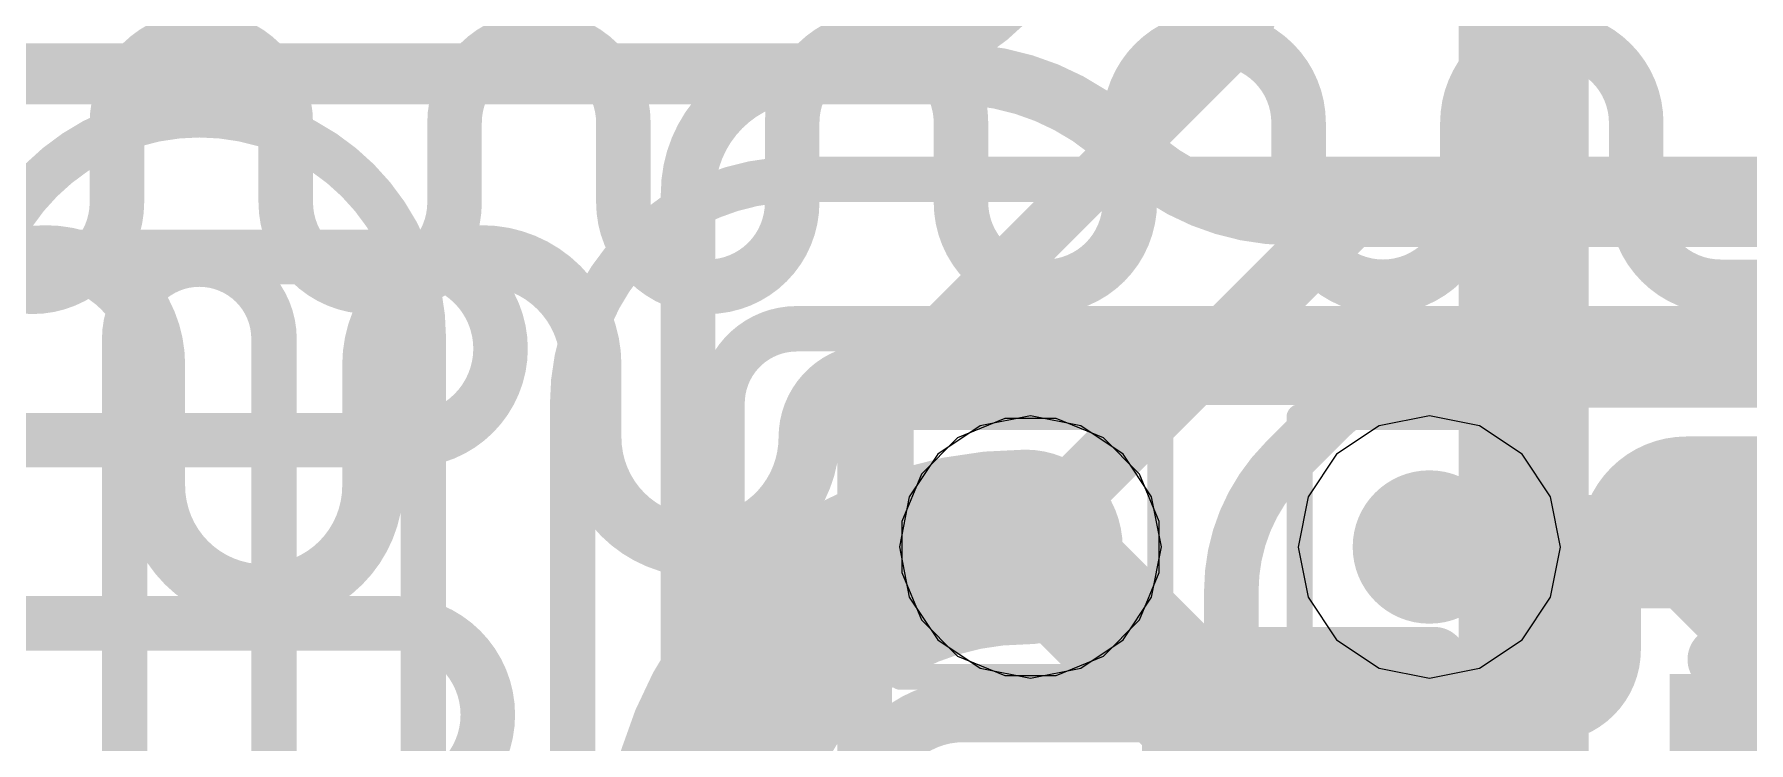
# Model space of a CAD drawing. Header units: inches. Extents: x -6 to 284, y -12 to 154.
# Drawn here: x 65.812 to 69.166, y 4.125 to 5.511 of the extents above; entities that cross this region are included whole.
import ezdxf

# ---------------------------------------------------------------- set-up
doc = ezdxf.new("R2010")
doc.units = ezdxf.units.IN
for name, color, linetype in [('Bottom Layer', 5, 'Continuous'), ('Bottom Overlay', 54, 'Continuous'), ('Bottom Paste', 16, 'Continuous'), ('Bottom Solder', 6, 'Continuous'), ('Drill Drawing', 1, 'Continuous'), ('GND-1', 16, 'Continuous'), ('GND-2', 90, 'Continuous'), ('GND-3', 216, 'Continuous'), ('GND-4', 54, 'Continuous'), ('PWR-1', 156, 'Continuous'), ('PWR-2', 130, 'Continuous'), ('Signal L1', 76, 'Continuous'), ('Signal L2', 6, 'Continuous'), ('Top Layer', 1, 'Continuous'), ('Top Overlay', 2, 'Continuous'), ('Via Holes', 16, 'Continuous')]:
    doc.layers.add(name, color=color, linetype=linetype)

# ---------------------------------------------------------------- blocks, each defined once
blk = doc.blocks.new('200_WFBGA__10_15__127')
at = {"layer": 'Top Overlay'}
blk.add_lwpolyline([(-5.07619, -7.576185, 0.254, 0.254, 0), (-5.07619, 7.576185, 0.254, 0.254, 0)], format="xyseb", dxfattribs=at)
blk = doc.blocks.new('C___0402_B_290')
at = {"layer": 'Bottom Layer'}
for points in [[(-0.2413, 0.3175), (-0.2412999999999999, -0.3175), (-0.6985, -0.3175), (-0.6985, 0.3175)], [(0.6985, 0.3175), (0.6985, -0.3175), (0.2413, -0.3175), (0.2412999999999999, 0.3175)]]:
    blk.add_hatch(color=5, dxfattribs=at).paths.add_polyline_path(points)
at = {"layer": 'Bottom Paste'}
for points in [[(-0.2413, 0.3175), (-0.2412999999999999, -0.3175), (-0.6985, -0.3175), (-0.6985, 0.3175)], [(0.6985, 0.3175), (0.6985, -0.3175), (0.2413, -0.3175), (0.2412999999999999, 0.3175)]]:
    blk.add_hatch(color=16, dxfattribs=at).paths.add_polyline_path(points)
at = {"layer": 'Bottom Solder'}
for points in [[(-0.18130012, 0.37749988), (-0.18130012, -0.37749988), (-0.7584998799999999, -0.37749988), (-0.7584998799999999, 0.37749988)], [(0.7584998799999999, 0.37749988), (0.7584998799999999, -0.37749988), (0.18130012, -0.37749988), (0.18130012, 0.37749988)]]:
    blk.add_hatch(color=6, dxfattribs=at).paths.add_polyline_path(points)
at = {"layer": 'Bottom Overlay'}
for points in [[(-0.7874, 0.4064, 0.127, 0.127, 0), (-0.7874, -0.4064, 0.127, 0.127, 0)], [(-0.2794, 0.4064, 0.127, 0.127, 0), (-0.7874, 0.4064, 0.127, 0.127, 0)], [(0.7874, 0.4064, 0.127, 0.127, 0), (0.2794, 0.4064, 0.127, 0.127, 0)], [(0.7874, 0.4064, 0.127, 0.127, 0), (0.7874, -0.4064, 0.127, 0.127, 0)], [(-0.2794, -0.4064, 0.127, 0.127, 0), (-0.7874, -0.4064, 0.127, 0.127, 0)], [(0.7874, -0.4064, 0.127, 0.127, 0), (0.2794, -0.4064, 0.127, 0.127, 0)]]:
    blk.add_lwpolyline(points, format="xyseb", dxfattribs=at)
for points in [[(-0.8191499999999999, 0.4064, 0.0635, 0.0635, 1), (-0.7556499999999999, 0.4064, 0.0635, 0.0635, 1)], [(-0.8191499999999999, 0.4064, 0.0635, 0.0635, 1), (-0.7556499999999999, 0.4064, 0.0635, 0.0635, 1)], [(-0.31115, 0.4064, 0.0635, 0.0635, 1), (-0.24765, 0.4064, 0.0635, 0.0635, 1)], [(0.24765, 0.4064, 0.0635, 0.0635, 1), (0.31115, 0.4064, 0.0635, 0.0635, 1)], [(0.7556499999999999, 0.4064, 0.0635, 0.0635, 1), (0.8191499999999999, 0.4064, 0.0635, 0.0635, 1)], [(0.7556499999999999, 0.4064, 0.0635, 0.0635, 1), (0.8191499999999999, 0.4064, 0.0635, 0.0635, 1)], [(-0.8191499999999999, -0.4064, 0.0635, 0.0635, 1), (-0.7556499999999999, -0.4064, 0.0635, 0.0635, 1)], [(-0.8191499999999999, -0.4064, 0.0635, 0.0635, 1), (-0.7556499999999999, -0.4064, 0.0635, 0.0635, 1)], [(-0.31115, -0.4064, 0.0635, 0.0635, 1), (-0.24765, -0.4064, 0.0635, 0.0635, 1)], [(0.24765, -0.4064, 0.0635, 0.0635, 1), (0.31115, -0.4064, 0.0635, 0.0635, 1)], [(0.7556499999999999, -0.4064, 0.0635, 0.0635, 1), (0.8191499999999999, -0.4064, 0.0635, 0.0635, 1)], [(0.7556499999999999, -0.4064, 0.0635, 0.0635, 1), (0.8191499999999999, -0.4064, 0.0635, 0.0635, 1)]]:
    blk.add_lwpolyline(points, format="xyseb", close=True, dxfattribs=at)

msp = doc.modelspace()

# ---------------------------------------------------------------- hatches: boundary and pattern name
at = {"layer": 'Bottom Layer'}
h = msp.add_hatch(color=5, dxfattribs=at)
edge = h.paths.add_edge_path()
edge.add_arc((67.7610659, 4.50821806), 0.1499997, 0, 360)
h = msp.add_hatch(color=5, dxfattribs=at)
edge = h.paths.add_edge_path()
edge.add_arc((68.54129548, 4.50819774), 0.1499997, 0, 360)
at = {"layer": 'GND-1'}
h = msp.add_hatch(color=16, dxfattribs=at)
edge = h.paths.add_edge_path()
edge.add_arc((67.7610659, 4.50821806), 0.1499997, 0, 360)
h = msp.add_hatch(color=16, dxfattribs=at)
edge = h.paths.add_edge_path()
edge.add_arc((68.54129548, 4.50819774), 0.1499997, 0, 360)
at = {"layer": 'GND-2'}
h = msp.add_hatch(color=90, dxfattribs=at)
edge = h.paths.add_edge_path()
edge.add_arc((67.7610659, 4.50821806), 0.1499997, 0, 360)
h = msp.add_hatch(color=90, dxfattribs=at)
edge = h.paths.add_edge_path()
edge.add_arc((68.54129548, 4.50819774), 0.1499997, 0, 360)
at = {"layer": 'GND-3'}
h = msp.add_hatch(color=216, dxfattribs=at)
edge = h.paths.add_edge_path()
edge.add_arc((67.7610659, 4.50821806), 0.1499997, 0, 360)
h = msp.add_hatch(color=216, dxfattribs=at)
edge = h.paths.add_edge_path()
edge.add_arc((68.54129548, 4.50819774), 0.1499997, 0, 360)
at = {"layer": 'GND-4'}
h = msp.add_hatch(color=54, dxfattribs=at)
edge = h.paths.add_edge_path()
edge.add_arc((67.7610659, 4.50821806), 0.1499997, 0, 360)
h = msp.add_hatch(color=54, dxfattribs=at)
edge = h.paths.add_edge_path()
edge.add_arc((68.54129548, 4.50819774), 0.1499997, 0, 360)
at = {"layer": 'PWR-1'}
h = msp.add_hatch(color=156, dxfattribs=at)
edge = h.paths.add_edge_path()
edge.add_arc((67.7610659, 4.50821806), 0.1499997, 0, 360)
h = msp.add_hatch(color=156, dxfattribs=at)
edge = h.paths.add_edge_path()
edge.add_arc((68.54129548, 4.50819774), 0.1499997, 0, 360)
at = {"layer": 'PWR-2'}
h = msp.add_hatch(color=130, dxfattribs=at)
edge = h.paths.add_edge_path()
edge.add_arc((67.7610659, 4.50821806), 0.1499997, 0, 360)
h = msp.add_hatch(color=130, dxfattribs=at)
edge = h.paths.add_edge_path()
edge.add_arc((68.54129548, 4.50819774), 0.1499997, 0, 360)
at = {"layer": 'Signal L1'}
h = msp.add_hatch(color=76, dxfattribs=at)
edge = h.paths.add_edge_path()
edge.add_arc((67.7610659, 4.50821806), 0.1499997, 0, 360)
h = msp.add_hatch(color=76, dxfattribs=at)
edge = h.paths.add_edge_path()
edge.add_arc((68.54129548, 4.50819774), 0.1499997, 0, 360)
at = {"layer": 'Signal L2'}
h = msp.add_hatch(color=6, dxfattribs=at)
edge = h.paths.add_edge_path()
edge.add_arc((67.7610659, 4.50821806), 0.1499997, 0, 360)
h = msp.add_hatch(color=6, dxfattribs=at)
edge = h.paths.add_edge_path()
edge.add_arc((68.54129548, 4.50819774), 0.1499997, 0, 360)
at = {"layer": 'Top Layer'}
h = msp.add_hatch(color=1, dxfattribs=at)
edge = h.paths.add_edge_path()
edge.add_arc((67.7610659, 4.50821806), 0.1499997, 0, 360)
h = msp.add_hatch(color=1, dxfattribs=at)
edge = h.paths.add_edge_path()
edge.add_arc((68.54129548, 4.50819774), 0.1499997, 0, 360)
at = {"layer": 'Via Holes'}
h = msp.add_hatch(color=7, dxfattribs=at)
edge = h.paths.add_edge_path()
edge.add_arc((67.7610659, 4.50821806), 0.07499858, 0, 360)
h = msp.add_hatch(color=7, dxfattribs=at)
edge = h.paths.add_edge_path()
edge.add_arc((68.54129548, 4.50819774), 0.07499858, 0, 360)

# ---------------------------------------------------------------- linework, layer by layer
at = {"layer": 'Bottom Layer'}
for points in [[(65.9740997, 5.33799034, 0.10668, 0.10668, -0.9999999999999999), (66.3042997, 5.33799034, 0.10668, 0.10668, 0)], [(66.63449969999999, 5.33799034, 0.10668, 0.10668, -0.9999999999999999), (66.9646997, 5.33799034, 0.10668, 0.10668, 0)], [(67.29489969999999, 5.33799034, 0.10668, 0.10668, -0.9999999999999999), (67.6250997, 5.33799034, 0.10668, 0.10668, 0)], [(67.9552997, 5.33799034, 0.10668, 0.10668, -0.9999999999999999), (68.2854997, 5.33799034, 0.10668, 0.10668, 0)], [(68.6156997, 5.33799034, 0.10668, 0.10668, -0.9999999999999999), (68.9458997, 5.33799034, 0.10668, 0.10668, 0)], [(65.9740997, 5.18229342, 0.10668, 0.10668, 0), (65.9740997, 5.33799034, 0.10668, 0.10668, 0)], [(66.3042997, 5.18229342, 0.10668, 0.10668, 0), (66.3042997, 5.33799034, 0.10668, 0.10668, 0)], [(66.63449969999999, 5.18229342, 0.10668, 0.10668, 0), (66.63449969999999, 5.33799034, 0.10668, 0.10668, 0)], [(66.9646997, 5.18229342, 0.10668, 0.10668, 0), (66.9646997, 5.33799034, 0.10668, 0.10668, 0)], [(67.29489969999999, 5.18229342, 0.10668, 0.10668, 0), (67.29489969999999, 5.33799034, 0.10668, 0.10668, 0)], [(67.6250997, 5.18229342, 0.10668, 0.10668, 0), (67.6250997, 5.33799034, 0.10668, 0.10668, 0)], [(67.9552997, 5.18229342, 0.10668, 0.10668, 0), (67.9552997, 5.33799034, 0.10668, 0.10668, 0)], [(68.2854997, 5.18229342, 0.10668, 0.10668, 0), (68.2854997, 5.33799034, 0.10668, 0.10668, 0)], [(68.6156997, 5.18229342, 0.10668, 0.10668, 0), (68.6156997, 5.33799034, 0.10668, 0.10668, 0)], [(68.9458997, 5.18229342, 0.10668, 0.10668, 0), (68.9458997, 5.33799034, 0.10668, 0.10668, 0)], [(65.9740997, 5.18229342, 0.10668, 0.10668, -0.9999999999999999), (65.64389969999999, 5.18229342, 0.10668, 0.10668, 0)], [(66.63449969999999, 5.18229342, 0.10668, 0.10668, -0.9999999999999999), (66.3042997, 5.18229342, 0.10668, 0.10668, 0)], [(67.29489969999999, 5.18229342, 0.10668, 0.10668, -0.9999999999999999), (66.9646997, 5.18229342, 0.10668, 0.10668, 0)], [(67.9552997, 5.18229342, 0.10668, 0.10668, -0.9999999999999999), (67.6250997, 5.18229342, 0.10668, 0.10668, 0)], [(68.6156997, 5.18229342, 0.10668, 0.10668, -0.9999999999999999), (68.2854997, 5.18229342, 0.10668, 0.10668, 0)], [(69.11099970000001, 5.017193419999999, 0.10668, 0.10668, -0.4142135623730951), (68.9458997, 5.18229342, 0.10668, 0.10668, 0)], [(69.11099970000001, 5.017193419999999, 0.10668, 0.10668, 0), (70.00527528, 5.017193419999999, 0.10668, 0.10668, 0)], [(67.11583732, 3.873197739999999, 0.3809999999999999, 0.3809999999999999, -0.4142135623730951), (67.75083732, 4.50819774, 0.3809999999999999, 0.3809999999999999, 0)], [(67.77128686, 4.50819774, 0.254, 0.254, 0), (68.39752132, 3.88196328, 0.254, 0.254, 0)], [(67.75083732, 4.50819774, 0.2032, 0.2032, 0), (67.77128686, 4.50819774, 0.2032, 0.2032, 0)], [(68.54129548, 4.50819774, 0.2032, 0.2032, 0), (68.55981462, 4.4896786, 0.2032, 0.2032, 0)], [(68.55981462, 4.4896786, 0.2032, 0.2032, 0), (69.05458884, 4.4896786, 0.2032, 0.2032, 0)], [(69.05458884, 4.4896786, 0.2032, 0.2032, 0), (69.17362086, 4.37064658, 0.2032, 0.2032, 0)], [(69.17362086, 3.97149574, 0.2032, 0.2032, 0), (69.17362086, 4.37064658, 0.2032, 0.2032, 0)]]:
    msp.add_lwpolyline(points, format="xyseb", dxfattribs=at)
for points in [[(65.9474297, 5.33799034, 0.05333999999999999, 0.05333999999999999, 1), (66.00076969999999, 5.33799034, 0.05333999999999999, 0.05333999999999999, 1)], [(65.9474297, 5.33799034, 0.05333999999999999, 0.05333999999999999, 1), (66.00076969999999, 5.33799034, 0.05333999999999999, 0.05333999999999999, 1)], [(66.27762969999999, 5.33799034, 0.05333999999999999, 0.05333999999999999, 1), (66.3309697, 5.33799034, 0.05333999999999999, 0.05333999999999999, 1)], [(66.27762969999999, 5.33799034, 0.05333999999999999, 0.05333999999999999, 1), (66.3309697, 5.33799034, 0.05333999999999999, 0.05333999999999999, 1)], [(66.6078297, 5.33799034, 0.05333999999999999, 0.05333999999999999, 1), (66.66116969999999, 5.33799034, 0.05333999999999999, 0.05333999999999999, 1)], [(66.6078297, 5.33799034, 0.05333999999999999, 0.05333999999999999, 1), (66.66116969999999, 5.33799034, 0.05333999999999999, 0.05333999999999999, 1)], [(66.9380297, 5.33799034, 0.05333999999999999, 0.05333999999999999, 1), (66.9913697, 5.33799034, 0.05333999999999999, 0.05333999999999999, 1)], [(66.9380297, 5.33799034, 0.05333999999999999, 0.05333999999999999, 1), (66.9913697, 5.33799034, 0.05333999999999999, 0.05333999999999999, 1)], [(67.26822969999999, 5.33799034, 0.05333999999999999, 0.05333999999999999, 1), (67.3215697, 5.33799034, 0.05333999999999999, 0.05333999999999999, 1)], [(67.26822969999999, 5.33799034, 0.05333999999999999, 0.05333999999999999, 1), (67.3215697, 5.33799034, 0.05333999999999999, 0.05333999999999999, 1)], [(67.5984297, 5.33799034, 0.05333999999999999, 0.05333999999999999, 1), (67.6517697, 5.33799034, 0.05333999999999999, 0.05333999999999999, 1)], [(67.5984297, 5.33799034, 0.05333999999999999, 0.05333999999999999, 1), (67.6517697, 5.33799034, 0.05333999999999999, 0.05333999999999999, 1)], [(67.92862969999999, 5.33799034, 0.05333999999999999, 0.05333999999999999, 1), (67.9819697, 5.33799034, 0.05333999999999999, 0.05333999999999999, 1)], [(67.92862969999999, 5.33799034, 0.05333999999999999, 0.05333999999999999, 1), (67.9819697, 5.33799034, 0.05333999999999999, 0.05333999999999999, 1)], [(68.25882969999999, 5.33799034, 0.05333999999999999, 0.05333999999999999, 1), (68.3121697, 5.33799034, 0.05333999999999999, 0.05333999999999999, 1)], [(68.25882969999999, 5.33799034, 0.05333999999999999, 0.05333999999999999, 1), (68.3121697, 5.33799034, 0.05333999999999999, 0.05333999999999999, 1)], [(68.5890297, 5.33799034, 0.05333999999999999, 0.05333999999999999, 1), (68.6423697, 5.33799034, 0.05333999999999999, 0.05333999999999999, 1)], [(68.5890297, 5.33799034, 0.05333999999999999, 0.05333999999999999, 1), (68.6423697, 5.33799034, 0.05333999999999999, 0.05333999999999999, 1)], [(68.9192297, 5.33799034, 0.05333999999999999, 0.05333999999999999, 1), (68.9725697, 5.33799034, 0.05333999999999999, 0.05333999999999999, 1)], [(68.9192297, 5.33799034, 0.05333999999999999, 0.05333999999999999, 1), (68.9725697, 5.33799034, 0.05333999999999999, 0.05333999999999999, 1)], [(65.9474297, 5.18229342, 0.05333999999999999, 0.05333999999999999, 1), (66.00076969999999, 5.18229342, 0.05333999999999999, 0.05333999999999999, 1)], [(65.9474297, 5.18229342, 0.05333999999999999, 0.05333999999999999, 1), (66.00076969999999, 5.18229342, 0.05333999999999999, 0.05333999999999999, 1)], [(66.27762969999999, 5.18229342, 0.05333999999999999, 0.05333999999999999, 1), (66.3309697, 5.18229342, 0.05333999999999999, 0.05333999999999999, 1)], [(66.27762969999999, 5.18229342, 0.05333999999999999, 0.05333999999999999, 1), (66.3309697, 5.18229342, 0.05333999999999999, 0.05333999999999999, 1)], [(66.6078297, 5.18229342, 0.05333999999999999, 0.05333999999999999, 1), (66.66116969999999, 5.18229342, 0.05333999999999999, 0.05333999999999999, 1)], [(66.6078297, 5.18229342, 0.05333999999999999, 0.05333999999999999, 1), (66.66116969999999, 5.18229342, 0.05333999999999999, 0.05333999999999999, 1)], [(66.9380297, 5.18229342, 0.05333999999999999, 0.05333999999999999, 1), (66.9913697, 5.18229342, 0.05333999999999999, 0.05333999999999999, 1)], [(66.9380297, 5.18229342, 0.05333999999999999, 0.05333999999999999, 1), (66.9913697, 5.18229342, 0.05333999999999999, 0.05333999999999999, 1)], [(67.26822969999999, 5.18229342, 0.05333999999999999, 0.05333999999999999, 1), (67.3215697, 5.18229342, 0.05333999999999999, 0.05333999999999999, 1)], [(67.26822969999999, 5.18229342, 0.05333999999999999, 0.05333999999999999, 1), (67.3215697, 5.18229342, 0.05333999999999999, 0.05333999999999999, 1)], [(67.5984297, 5.18229342, 0.05333999999999999, 0.05333999999999999, 1), (67.6517697, 5.18229342, 0.05333999999999999, 0.05333999999999999, 1)], [(67.5984297, 5.18229342, 0.05333999999999999, 0.05333999999999999, 1), (67.6517697, 5.18229342, 0.05333999999999999, 0.05333999999999999, 1)], [(67.92862969999999, 5.18229342, 0.05333999999999999, 0.05333999999999999, 1), (67.9819697, 5.18229342, 0.05333999999999999, 0.05333999999999999, 1)], [(67.92862969999999, 5.18229342, 0.05333999999999999, 0.05333999999999999, 1), (67.9819697, 5.18229342, 0.05333999999999999, 0.05333999999999999, 1)], [(68.25882969999999, 5.18229342, 0.05333999999999999, 0.05333999999999999, 1), (68.3121697, 5.18229342, 0.05333999999999999, 0.05333999999999999, 1)], [(68.25882969999999, 5.18229342, 0.05333999999999999, 0.05333999999999999, 1), (68.3121697, 5.18229342, 0.05333999999999999, 0.05333999999999999, 1)], [(68.5890297, 5.18229342, 0.05333999999999999, 0.05333999999999999, 1), (68.6423697, 5.18229342, 0.05333999999999999, 0.05333999999999999, 1)], [(68.5890297, 5.18229342, 0.05333999999999999, 0.05333999999999999, 1), (68.6423697, 5.18229342, 0.05333999999999999, 0.05333999999999999, 1)], [(68.9192297, 5.18229342, 0.05333999999999999, 0.05333999999999999, 1), (68.9725697, 5.18229342, 0.05333999999999999, 0.05333999999999999, 1)], [(68.9192297, 5.18229342, 0.05333999999999999, 0.05333999999999999, 1), (68.9725697, 5.18229342, 0.05333999999999999, 0.05333999999999999, 1)], [(69.0843297, 5.017193419999999, 0.05333999999999999, 0.05333999999999999, 1), (69.13766969999999, 5.017193419999999, 0.05333999999999999, 0.05333999999999999, 1)], [(69.0843297, 5.017193419999999, 0.05333999999999999, 0.05333999999999999, 1), (69.13766969999999, 5.017193419999999, 0.05333999999999999, 0.05333999999999999, 1)], [(67.65558732, 4.50819774, 0.1905, 0.1905, 1), (67.84608732, 4.50819774, 0.1905, 0.1905, 1)], [(67.70778686, 4.50819774, 0.127, 0.127, 1), (67.83478686, 4.50819774, 0.127, 0.127, 1)], [(67.70003731999999, 4.50819774, 0.1016, 0.1016, 1), (67.80163732, 4.50819774, 0.1016, 0.1016, 1)], [(67.72048686, 4.50819774, 0.1016, 0.1016, 1), (67.82208686, 4.50819774, 0.1016, 0.1016, 1)], [(68.49049548, 4.50819774, 0.1016, 0.1016, 1), (68.59209548, 4.50819774, 0.1016, 0.1016, 1)], [(68.50901461999999, 4.4896786, 0.1016, 0.1016, 1), (68.61061461999999, 4.4896786, 0.1016, 0.1016, 1)], [(68.50901461999999, 4.4896786, 0.1016, 0.1016, 1), (68.61061461999999, 4.4896786, 0.1016, 0.1016, 1)], [(69.00378883999998, 4.4896786, 0.1016, 0.1016, 1), (69.10538883999999, 4.4896786, 0.1016, 0.1016, 1)], [(69.00378883999998, 4.4896786, 0.1016, 0.1016, 1), (69.10538883999999, 4.4896786, 0.1016, 0.1016, 1)], [(69.12282086, 4.37064658, 0.1016, 0.1016, 1), (69.22442086, 4.37064658, 0.1016, 0.1016, 1)], [(69.12282086, 4.37064658, 0.1016, 0.1016, 1), (69.22442086, 4.37064658, 0.1016, 0.1016, 1)]]:
    msp.add_lwpolyline(points, format="xyseb", close=True, dxfattribs=at)
at = {"layer": 'Drill Drawing'}
for points in [[(67.5070659, 4.762218059999999, 0.0508, 0.0508, 0), (68.0150659, 4.762218059999999, 0.0508, 0.0508, 0)], [(67.5070659, 4.254218059999999, 0.0508, 0.0508, 0), (67.5070659, 4.762218059999999, 0.0508, 0.0508, 0)], [(68.0150659, 4.254218059999999, 0.0508, 0.0508, 0), (68.0150659, 4.762218059999999, 0.0508, 0.0508, 0)], [(68.28729548, 4.76219774, 0.0508, 0.0508, 0), (68.79529548, 4.76219774, 0.0508, 0.0508, 0)], [(68.28729548, 4.25419774, 0.0508, 0.0508, 0), (68.28729548, 4.76219774, 0.0508, 0.0508, 0)], [(68.79529548, 4.25419774, 0.0508, 0.0508, 0), (68.79529548, 4.76219774, 0.0508, 0.0508, 0)], [(67.5070659, 4.254218059999999, 0.0508, 0.0508, 0), (68.0150659, 4.254218059999999, 0.0508, 0.0508, 0)], [(68.28729548, 4.25419774, 0.0508, 0.0508, 0), (68.79529548, 4.25419774, 0.0508, 0.0508, 0)]]:
    msp.add_lwpolyline(points, format="xyseb", dxfattribs=at)
for points in [[(67.4943659, 4.762218059999999, 0.0254, 0.0254, 1), (67.5197659, 4.762218059999999, 0.0254, 0.0254, 1)], [(67.4943659, 4.762218059999999, 0.0254, 0.0254, 1), (67.5197659, 4.762218059999999, 0.0254, 0.0254, 1)], [(68.0023659, 4.762218059999999, 0.0254, 0.0254, 1), (68.0277659, 4.762218059999999, 0.0254, 0.0254, 1)], [(68.0023659, 4.762218059999999, 0.0254, 0.0254, 1), (68.0277659, 4.762218059999999, 0.0254, 0.0254, 1)], [(68.27459548, 4.76219774, 0.0254, 0.0254, 1), (68.29999547999999, 4.76219774, 0.0254, 0.0254, 1)], [(68.27459548, 4.76219774, 0.0254, 0.0254, 1), (68.29999547999999, 4.76219774, 0.0254, 0.0254, 1)], [(68.78259548, 4.76219774, 0.0254, 0.0254, 1), (68.80799547999999, 4.76219774, 0.0254, 0.0254, 1)], [(68.78259548, 4.76219774, 0.0254, 0.0254, 1), (68.80799547999999, 4.76219774, 0.0254, 0.0254, 1)], [(67.4943659, 4.254218059999999, 0.0254, 0.0254, 1), (67.5197659, 4.254218059999999, 0.0254, 0.0254, 1)], [(67.4943659, 4.254218059999999, 0.0254, 0.0254, 1), (67.5197659, 4.254218059999999, 0.0254, 0.0254, 1)], [(68.0023659, 4.254218059999999, 0.0254, 0.0254, 1), (68.0277659, 4.254218059999999, 0.0254, 0.0254, 1)], [(68.0023659, 4.254218059999999, 0.0254, 0.0254, 1), (68.0277659, 4.254218059999999, 0.0254, 0.0254, 1)], [(68.27459548, 4.25419774, 0.0254, 0.0254, 1), (68.29999547999999, 4.25419774, 0.0254, 0.0254, 1)], [(68.27459548, 4.25419774, 0.0254, 0.0254, 1), (68.29999547999999, 4.25419774, 0.0254, 0.0254, 1)], [(68.78259548, 4.25419774, 0.0254, 0.0254, 1), (68.80799547999999, 4.25419774, 0.0254, 0.0254, 1)], [(68.78259548, 4.25419774, 0.0254, 0.0254, 1), (68.80799547999999, 4.25419774, 0.0254, 0.0254, 1)]]:
    msp.add_lwpolyline(points, format="xyseb", close=True, dxfattribs=at)
at = {"layer": 'GND-1'}
for p, q in [((67.71102028, 4.75981776), (67.6185465, 4.72151456)), ((67.81111152, 4.75981776), (67.71102028, 4.75981776)), ((67.9035853, 4.72151456), (67.81111152, 4.75981776)), ((67.6185465, 4.72151456), (67.54776939999999, 4.65073746)), ((67.9743624, 4.65073746), (67.9035853, 4.72151456)), ((67.54776939999999, 4.65073746), (67.50946619999999, 4.55826368)), ((68.01266559999999, 4.55826368), (67.9743624, 4.65073746)), ((67.50946619999999, 4.55826368), (67.50946619999999, 4.458172439999999)), ((68.01266559999999, 4.458172439999999), (68.01266559999999, 4.55826368)), ((67.50946619999999, 4.458172439999999), (67.54776939999999, 4.36569866)), ((67.9743624, 4.36569866), (68.01266559999999, 4.458172439999999)), ((67.54776939999999, 4.36569866), (67.6185465, 4.29492156)), ((67.9035853, 4.29492156), (67.9743624, 4.36569866)), ((67.6185465, 4.29492156), (67.71102028, 4.256618359999999)), ((67.81111152, 4.256618359999999), (67.9035853, 4.29492156)), ((67.71102028, 4.256618359999999), (67.81111152, 4.256618359999999))]:
    msp.add_line(p, q, dxfattribs=at)
at = {"layer": 'GND-2'}
for p, q in [((67.71102028, 4.75981776), (67.6185465, 4.72151456)), ((67.81111152, 4.75981776), (67.71102028, 4.75981776)), ((67.9035853, 4.72151456), (67.81111152, 4.75981776)), ((67.6185465, 4.72151456), (67.54776939999999, 4.65073746)), ((67.9743624, 4.65073746), (67.9035853, 4.72151456)), ((67.54776939999999, 4.65073746), (67.50946619999999, 4.55826368)), ((68.01266559999999, 4.55826368), (67.9743624, 4.65073746)), ((67.50946619999999, 4.55826368), (67.50946619999999, 4.458172439999999)), ((68.01266559999999, 4.458172439999999), (68.01266559999999, 4.55826368)), ((67.50946619999999, 4.458172439999999), (67.54776939999999, 4.36569866)), ((67.9743624, 4.36569866), (68.01266559999999, 4.458172439999999)), ((67.54776939999999, 4.36569866), (67.6185465, 4.29492156)), ((67.9035853, 4.29492156), (67.9743624, 4.36569866)), ((67.6185465, 4.29492156), (67.71102028, 4.256618359999999)), ((67.81111152, 4.256618359999999), (67.9035853, 4.29492156)), ((67.71102028, 4.256618359999999), (67.81111152, 4.256618359999999))]:
    msp.add_line(p, q, dxfattribs=at)
at = {"layer": 'GND-3'}
for p, q in [((67.71102028, 4.75981776), (67.6185465, 4.72151456)), ((67.81111152, 4.75981776), (67.71102028, 4.75981776)), ((67.9035853, 4.72151456), (67.81111152, 4.75981776)), ((67.6185465, 4.72151456), (67.54776939999999, 4.65073746)), ((67.9743624, 4.65073746), (67.9035853, 4.72151456)), ((67.54776939999999, 4.65073746), (67.50946619999999, 4.55826368)), ((68.01266559999999, 4.55826368), (67.9743624, 4.65073746)), ((67.50946619999999, 4.55826368), (67.50946619999999, 4.458172439999999)), ((68.01266559999999, 4.458172439999999), (68.01266559999999, 4.55826368)), ((67.50946619999999, 4.458172439999999), (67.54776939999999, 4.36569866)), ((67.9743624, 4.36569866), (68.01266559999999, 4.458172439999999)), ((67.54776939999999, 4.36569866), (67.6185465, 4.29492156)), ((67.9035853, 4.29492156), (67.9743624, 4.36569866)), ((67.6185465, 4.29492156), (67.71102028, 4.256618359999999)), ((67.81111152, 4.256618359999999), (67.9035853, 4.29492156)), ((67.71102028, 4.256618359999999), (67.81111152, 4.256618359999999))]:
    msp.add_line(p, q, dxfattribs=at)
at = {"layer": 'GND-4'}
for p, q in [((67.71102028, 4.75981776), (67.6185465, 4.72151456)), ((67.81111152, 4.75981776), (67.71102028, 4.75981776)), ((67.9035853, 4.72151456), (67.81111152, 4.75981776)), ((67.6185465, 4.72151456), (67.54776939999999, 4.65073746)), ((67.9743624, 4.65073746), (67.9035853, 4.72151456)), ((67.54776939999999, 4.65073746), (67.50946619999999, 4.55826368)), ((68.01266559999999, 4.55826368), (67.9743624, 4.65073746)), ((67.50946619999999, 4.55826368), (67.50946619999999, 4.458172439999999)), ((68.01266559999999, 4.458172439999999), (68.01266559999999, 4.55826368)), ((67.50946619999999, 4.458172439999999), (67.54776939999999, 4.36569866)), ((67.9743624, 4.36569866), (68.01266559999999, 4.458172439999999)), ((67.54776939999999, 4.36569866), (67.6185465, 4.29492156)), ((67.9035853, 4.29492156), (67.9743624, 4.36569866)), ((67.6185465, 4.29492156), (67.71102028, 4.256618359999999)), ((67.81111152, 4.256618359999999), (67.9035853, 4.29492156)), ((67.71102028, 4.256618359999999), (67.81111152, 4.256618359999999))]:
    msp.add_line(p, q, dxfattribs=at)
at = {"layer": 'PWR-1'}
for p, q in [((67.7610659, 4.7647479), (67.66289744, 4.74522038)), ((67.85923436, 4.74522038), (67.7610659, 4.7647479)), ((68.54129548, 4.76472758), (68.44312701999999, 4.74520006)), ((68.63946394, 4.74520006), (68.54129548, 4.76472758)), ((67.66289744, 4.74522038), (67.57967179999999, 4.689612159999999)), ((67.94246, 4.689612159999999), (67.85923436, 4.74522038)), ((68.44312701999999, 4.74520006), (68.35990138, 4.68959184)), ((68.72268958, 4.68959184), (68.63946394, 4.74520006)), ((67.57967179999999, 4.689612159999999), (67.52406357999999, 4.60638652)), ((67.99806822, 4.60638652), (67.94246, 4.689612159999999)), ((68.35990138, 4.68959184), (68.30429316, 4.606366199999999)), ((68.77829779999999, 4.606366199999999), (68.72268958, 4.68959184)), ((67.52406357999999, 4.60638652), (67.50453605999999, 4.50821806)), ((68.01759573999999, 4.50821806), (67.99806822, 4.60638652)), ((68.30429316, 4.606366199999999), (68.28476563999999, 4.50819774)), ((68.79782532, 4.50819774), (68.77829779999999, 4.606366199999999)), ((67.50453605999999, 4.50821806), (67.52406357999999, 4.4100496)), ((67.99806822, 4.4100496), (68.01759573999999, 4.50821806)), ((68.28476563999999, 4.50819774), (68.30429316, 4.41002928)), ((68.77829779999999, 4.41002928), (68.79782532, 4.50819774)), ((67.52406357999999, 4.4100496), (67.57967179999999, 4.32682396)), ((67.94246, 4.32682396), (67.99806822, 4.4100496)), ((68.30429316, 4.41002928), (68.35990138, 4.32680364)), ((68.72268958, 4.32680364), (68.77829779999999, 4.41002928)), ((67.57967179999999, 4.32682396), (67.66289744, 4.27121574)), ((67.85923436, 4.27121574), (67.94246, 4.32682396)), ((68.35990138, 4.32680364), (68.44312701999999, 4.27119542)), ((68.63946394, 4.27119542), (68.72268958, 4.32680364)), ((67.66289744, 4.27121574), (67.7610659, 4.251688219999999)), ((67.7610659, 4.251688219999999), (67.85923436, 4.27121574)), ((68.44312701999999, 4.27119542), (68.54129548, 4.251667899999999)), ((68.54129548, 4.251667899999999), (68.63946394, 4.27119542))]:
    msp.add_line(p, q, dxfattribs=at)
at = {"layer": 'PWR-2'}
for p, q in [((67.7610659, 4.7647479), (67.66289744, 4.74522038)), ((67.85923436, 4.74522038), (67.7610659, 4.7647479)), ((68.54129548, 4.76472758), (68.44312701999999, 4.74520006)), ((68.63946394, 4.74520006), (68.54129548, 4.76472758)), ((67.66289744, 4.74522038), (67.57967179999999, 4.689612159999999)), ((67.94246, 4.689612159999999), (67.85923436, 4.74522038)), ((68.44312701999999, 4.74520006), (68.35990138, 4.68959184)), ((68.72268958, 4.68959184), (68.63946394, 4.74520006)), ((67.57967179999999, 4.689612159999999), (67.52406357999999, 4.60638652)), ((67.99806822, 4.60638652), (67.94246, 4.689612159999999)), ((68.35990138, 4.68959184), (68.30429316, 4.606366199999999)), ((68.77829779999999, 4.606366199999999), (68.72268958, 4.68959184)), ((67.52406357999999, 4.60638652), (67.50453605999999, 4.50821806)), ((68.01759573999999, 4.50821806), (67.99806822, 4.60638652)), ((68.30429316, 4.606366199999999), (68.28476563999999, 4.50819774)), ((68.79782532, 4.50819774), (68.77829779999999, 4.606366199999999)), ((67.50453605999999, 4.50821806), (67.52406357999999, 4.4100496)), ((67.99806822, 4.4100496), (68.01759573999999, 4.50821806)), ((68.28476563999999, 4.50819774), (68.30429316, 4.41002928)), ((68.77829779999999, 4.41002928), (68.79782532, 4.50819774)), ((67.52406357999999, 4.4100496), (67.57967179999999, 4.32682396)), ((67.94246, 4.32682396), (67.99806822, 4.4100496)), ((68.30429316, 4.41002928), (68.35990138, 4.32680364)), ((68.72268958, 4.32680364), (68.77829779999999, 4.41002928)), ((67.57967179999999, 4.32682396), (67.66289744, 4.27121574)), ((67.85923436, 4.27121574), (67.94246, 4.32682396)), ((68.35990138, 4.32680364), (68.44312701999999, 4.27119542)), ((68.63946394, 4.27119542), (68.72268958, 4.32680364)), ((67.66289744, 4.27121574), (67.7610659, 4.251688219999999)), ((67.7610659, 4.251688219999999), (67.85923436, 4.27121574)), ((68.44312701999999, 4.27119542), (68.54129548, 4.251667899999999)), ((68.54129548, 4.251667899999999), (68.63946394, 4.27119542))]:
    msp.add_line(p, q, dxfattribs=at)
at = {"layer": 'Signal L1'}
for points in [[(65.69716858, 4.91553246, 0.08889999999999999, 0.08889999999999999, -0.9999999999999999), (66.57346858, 4.91553246, 0.08889999999999999, 0.08889999999999999, 0)], [(66.86556857999999, 4.789030299999999, 0.08889999999999999, 0.08889999999999999, -0.4142135623730951), (67.30371858, 5.2271803, 0.08889999999999999, 0.08889999999999999, 0)], [(67.30371858, 5.2271803, 0.08889999999999999, 0.08889999999999999, 0), (69.47614501999999, 5.2271803, 0.08889999999999999, 0.08889999999999999, 0)], [(65.98926857999999, 4.91553246, 0.08889999999999999, 0.08889999999999999, -0.9999999999999999), (66.28136858, 4.91553246, 0.08889999999999999, 0.08889999999999999, 0)], [(67.15766858, 4.789030299999999, 0.08889999999999999, 0.08889999999999999, -0.4142135623730951), (67.30371858, 4.9350803, 0.08889999999999999, 0.08889999999999999, 0)], [(67.30371858, 4.9350803, 0.08889999999999999, 0.08889999999999999, 0), (69.3923428, 4.9350803, 0.08889999999999999, 0.08889999999999999, 0)], [(65.98926857999999, 3.5122993, 0.08889999999999999, 0.08889999999999999, 0), (65.98926857999999, 4.91553246, 0.08889999999999999, 0.08889999999999999, 0)], [(66.28136858, 3.5122993, 0.08889999999999999, 0.08889999999999999, 0), (66.28136858, 4.91553246, 0.08889999999999999, 0.08889999999999999, 0)], [(66.57346858, 3.5122993, 0.08889999999999999, 0.08889999999999999, 0), (66.57346858, 4.91553246, 0.08889999999999999, 0.08889999999999999, 0)], [(66.86556857999999, 3.5122993, 0.08889999999999999, 0.08889999999999999, 0), (66.86556857999999, 4.789030299999999, 0.08889999999999999, 0.08889999999999999, 0)], [(67.15766858, 3.5122993, 0.08889999999999999, 0.08889999999999999, 0), (67.15766858, 4.789030299999999, 0.08889999999999999, 0.08889999999999999, 0)], [(68.89535878, 4.51583806, 0.11938, 0.11938, -0.4142135623730951), (69.0442231, 4.66470238, 0.11938, 0.11938, 0)], [(69.0442231, 4.66470238, 0.11938, 0.11938, 0), (69.28005702, 4.66470238, 0.11938, 0.11938, 0)], [(68.89535878, 4.30702974, 0.11938, 0.11938, 0), (68.89535878, 4.51583806, 0.11938, 0.11938, 0)], [(68.89535878, 4.30702974, 0.11938, 0.11938, -0.4142135623730951), (68.77440143999999, 4.1860724, 0.11938, 0.11938, 0)], [(67.43657582, 3.99288254, 0.11938, 0.11938, -0.4142135623730951), (67.62976568, 4.1860724, 0.11938, 0.11938, 0)], [(67.62976568, 4.1860724, 0.11938, 0.11938, 0), (68.77440143999999, 4.1860724, 0.11938, 0.11938, 0)]]:
    msp.add_lwpolyline(points, format="xyseb", dxfattribs=at)
for points in [[(67.28149357999999, 5.2271803, 0.04445, 0.04445, 1), (67.32594357999999, 5.2271803, 0.04445, 0.04445, 1)], [(67.28149357999999, 5.2271803, 0.04445, 0.04445, 1), (67.32594357999999, 5.2271803, 0.04445, 0.04445, 1)], [(67.28149357999999, 4.9350803, 0.04445, 0.04445, 1), (67.32594357999999, 4.9350803, 0.04445, 0.04445, 1)], [(67.28149357999999, 4.9350803, 0.04445, 0.04445, 1), (67.32594357999999, 4.9350803, 0.04445, 0.04445, 1)], [(65.96704358, 4.91553246, 0.04445, 0.04445, 1), (66.01149357999999, 4.91553246, 0.04445, 0.04445, 1)], [(65.96704358, 4.91553246, 0.04445, 0.04445, 1), (66.01149357999999, 4.91553246, 0.04445, 0.04445, 1)], [(66.25914358, 4.91553246, 0.04445, 0.04445, 1), (66.30359358, 4.91553246, 0.04445, 0.04445, 1)], [(66.25914358, 4.91553246, 0.04445, 0.04445, 1), (66.30359358, 4.91553246, 0.04445, 0.04445, 1)], [(66.55124357999999, 4.91553246, 0.04445, 0.04445, 1), (66.59569358, 4.91553246, 0.04445, 0.04445, 1)], [(66.55124357999999, 4.91553246, 0.04445, 0.04445, 1), (66.59569358, 4.91553246, 0.04445, 0.04445, 1)], [(66.84334358, 4.789030299999999, 0.04445, 0.04445, 1), (66.88779358, 4.789030299999999, 0.04445, 0.04445, 1)], [(66.84334358, 4.789030299999999, 0.04445, 0.04445, 1), (66.88779358, 4.789030299999999, 0.04445, 0.04445, 1)], [(67.13544358, 4.789030299999999, 0.04445, 0.04445, 1), (67.17989358, 4.789030299999999, 0.04445, 0.04445, 1)], [(67.13544358, 4.789030299999999, 0.04445, 0.04445, 1), (67.17989358, 4.789030299999999, 0.04445, 0.04445, 1)], [(69.0143781, 4.66470238, 0.05969, 0.05969, 1), (69.07406809999999, 4.66470238, 0.05969, 0.05969, 1)], [(69.0143781, 4.66470238, 0.05969, 0.05969, 1), (69.07406809999999, 4.66470238, 0.05969, 0.05969, 1)], [(68.86551377999999, 4.51583806, 0.05969, 0.05969, 1), (68.92520378, 4.51583806, 0.05969, 0.05969, 1)], [(68.86551377999999, 4.51583806, 0.05969, 0.05969, 1), (68.92520378, 4.51583806, 0.05969, 0.05969, 1)], [(68.86551377999999, 4.30702974, 0.05969, 0.05969, 1), (68.92520378, 4.30702974, 0.05969, 0.05969, 1)], [(68.86551377999999, 4.30702974, 0.05969, 0.05969, 1), (68.92520378, 4.30702974, 0.05969, 0.05969, 1)], [(67.59992068, 4.1860724, 0.05969, 0.05969, 1), (67.65961068, 4.1860724, 0.05969, 0.05969, 1)], [(67.59992068, 4.1860724, 0.05969, 0.05969, 1), (67.65961068, 4.1860724, 0.05969, 0.05969, 1)], [(68.74455644, 4.1860724, 0.05969, 0.05969, 1), (68.80424644, 4.1860724, 0.05969, 0.05969, 1)], [(68.74455644, 4.1860724, 0.05969, 0.05969, 1), (68.80424644, 4.1860724, 0.05969, 0.05969, 1)]]:
    msp.add_lwpolyline(points, format="xyseb", close=True, dxfattribs=at)
at = {"layer": 'Signal L2'}
for points in [[(61.57101732, 5.433656899999999, 0.11938, 0.11938, 0), (67.60656531999999, 5.433656899999999, 0.11938, 0.11938, 0)], [(67.60656531999999, 5.433656899999999, 0.11938, 0.11938, -0.1986289872510753), (67.95067182, 5.29134324, 0.11938, 0.11938, 0)], [(67.95067182, 5.29134324, 0.11938, 0.11938, -0.0002726093961969698), (67.95104773999999, 5.29096732, 0.11938, 0.11938, 0)], [(68.27192339999999, 5.15805674, 0.11938, 0.11938, -0.198912367379658), (67.95104773999999, 5.29096732, 0.11938, 0.11938, 0)], [(68.27192339999999, 5.15805674, 0.11938, 0.11938, 0), (72.43486401999999, 5.15805674, 0.11938, 0.11938, 0)], [(65.62107271999999, 4.864582599999999, 0.11938, 0.11938, -0.9999999999999999), (66.04779271999999, 4.864582599999999, 0.11938, 0.11938, 0)], [(66.47451272, 4.864582599999999, 0.11938, 0.11938, -0.9999999999999999), (66.90123272, 4.864582599999999, 0.11938, 0.11938, 0)], [(66.04779271999999, 4.62802478, 0.11938, 0.11938, 0), (66.04779271999999, 4.864582599999999, 0.11938, 0.11938, 0)], [(66.47451272, 4.62802478, 0.11938, 0.11938, 0), (66.47451272, 4.864582599999999, 0.11938, 0.11938, 0)], [(66.90123272, 4.72255342, 0.11938, 0.11938, 0), (66.90123272, 4.864582599999999, 0.11938, 0.11938, 0)], [(67.32795272, 4.72255342, 0.11938, 0.11938, -0.4142135623730951), (67.45107922, 4.845679919999999, 0.11938, 0.11938, 0)], [(67.45107922, 4.845679919999999, 0.11938, 0.11938, 0), (69.6650626, 4.845679919999999, 0.11938, 0.11938, 0)], [(67.11459272, 4.50919342, 0.11938, 0.11938, -0.4142135623730951), (66.90123272, 4.72255342, 0.11938, 0.11938, 0)], [(67.32795272, 4.72255342, 0.11938, 0.11938, -0.4142135623730951), (67.11459272, 4.50919342, 0.11938, 0.11938, 0)], [(66.47451272, 4.62802478, 0.11938, 0.11938, -0.9999999999999999), (66.04779271999999, 4.62802478, 0.11938, 0.11938, 0)]]:
    msp.add_lwpolyline(points, format="xyseb", dxfattribs=at)
for points in [[(67.57672031999999, 5.433656899999999, 0.05969, 0.05969, 1), (67.63641032, 5.433656899999999, 0.05969, 0.05969, 1)], [(67.57672031999999, 5.433656899999999, 0.05969, 0.05969, 1), (67.63641032, 5.433656899999999, 0.05969, 0.05969, 1)], [(67.92082681999999, 5.29134324, 0.05969, 0.05969, 1), (67.98051681999999, 5.29134324, 0.05969, 0.05969, 1)], [(67.92082681999999, 5.29134324, 0.05969, 0.05969, 1), (67.98051681999999, 5.29134324, 0.05969, 0.05969, 1)], [(67.92120274, 5.29096732, 0.05969, 0.05969, 1), (67.98089274, 5.29096732, 0.05969, 0.05969, 1)], [(67.92120274, 5.29096732, 0.05969, 0.05969, 1), (67.98089274, 5.29096732, 0.05969, 0.05969, 1)], [(68.2420784, 5.15805674, 0.05969, 0.05969, 1), (68.30176839999999, 5.15805674, 0.05969, 0.05969, 1)], [(68.2420784, 5.15805674, 0.05969, 0.05969, 1), (68.30176839999999, 5.15805674, 0.05969, 0.05969, 1)], [(66.01794772, 4.864582599999999, 0.05969, 0.05969, 1), (66.07763772, 4.864582599999999, 0.05969, 0.05969, 1)], [(66.01794772, 4.864582599999999, 0.05969, 0.05969, 1), (66.07763772, 4.864582599999999, 0.05969, 0.05969, 1)], [(66.44466772, 4.864582599999999, 0.05969, 0.05969, 1), (66.50435772, 4.864582599999999, 0.05969, 0.05969, 1)], [(66.44466772, 4.864582599999999, 0.05969, 0.05969, 1), (66.50435772, 4.864582599999999, 0.05969, 0.05969, 1)], [(66.87138772, 4.864582599999999, 0.05969, 0.05969, 1), (66.93107771999999, 4.864582599999999, 0.05969, 0.05969, 1)], [(66.87138772, 4.864582599999999, 0.05969, 0.05969, 1), (66.93107771999999, 4.864582599999999, 0.05969, 0.05969, 1)], [(67.42123422, 4.845679919999999, 0.05969, 0.05969, 1), (67.48092421999999, 4.845679919999999, 0.05969, 0.05969, 1)], [(67.42123422, 4.845679919999999, 0.05969, 0.05969, 1), (67.48092421999999, 4.845679919999999, 0.05969, 0.05969, 1)], [(66.87138772, 4.72255342, 0.05969, 0.05969, 1), (66.93107771999999, 4.72255342, 0.05969, 0.05969, 1)], [(66.87138772, 4.72255342, 0.05969, 0.05969, 1), (66.93107771999999, 4.72255342, 0.05969, 0.05969, 1)], [(67.29810772, 4.72255342, 0.05969, 0.05969, 1), (67.35779772, 4.72255342, 0.05969, 0.05969, 1)], [(67.29810772, 4.72255342, 0.05969, 0.05969, 1), (67.35779772, 4.72255342, 0.05969, 0.05969, 1)], [(66.01794772, 4.62802478, 0.05969, 0.05969, 1), (66.07763772, 4.62802478, 0.05969, 0.05969, 1)], [(66.01794772, 4.62802478, 0.05969, 0.05969, 1), (66.07763772, 4.62802478, 0.05969, 0.05969, 1)], [(66.44466772, 4.62802478, 0.05969, 0.05969, 1), (66.50435772, 4.62802478, 0.05969, 0.05969, 1)], [(66.44466772, 4.62802478, 0.05969, 0.05969, 1), (66.50435772, 4.62802478, 0.05969, 0.05969, 1)], [(67.08474772, 4.50919342, 0.05969, 0.05969, 1), (67.14443772, 4.50919342, 0.05969, 0.05969, 1)], [(67.08474772, 4.50919342, 0.05969, 0.05969, 1), (67.14443772, 4.50919342, 0.05969, 0.05969, 1)]]:
    msp.add_lwpolyline(points, format="xyseb", close=True, dxfattribs=at)
at = {"layer": 'Top Layer'}
for points in [[(67.85622699999999, 5.91020154, 0.10668, 0.10668, -0.4142135623730951), (67.37968235999999, 5.433656899999999, 0.10668, 0.10668, 0)], [(68.19514935999999, 5.586249939999999, 0.10668, 0.10668, -0.1985270917417901), (68.15908644, 5.49900348, 0.10668, 0.10668, 0)], [(67.62418022, 4.96409726, 0.10668, 0.10668, 0), (68.15908644, 5.49900348, 0.10668, 0.10668, 0)], [(67.09127297999999, 5.19948922, 0.10668, 0.10668, -0.4142135623730951), (67.32544065999998, 5.433656899999999, 0.10668, 0.10668, 0)], [(67.32544065999998, 5.433656899999999, 0.10668, 0.10668, 0), (67.37968235999999, 5.433656899999999, 0.10668, 0.10668, 0)], [(67.09127297999999, 4.01630896, 0.10668, 0.10668, 0), (67.09127297999999, 5.19948922, 0.10668, 0.10668, 0)], [(67.7610659, 4.532429339999999, 0.127, 0.127, 0), (68.38683554, 5.15819898, 0.127, 0.127, 0)], [(68.38683554, 5.15819898, 0.127, 0.127, 0), (69.40183732, 5.15819898, 0.127, 0.127, 0)], [(64.97787867999999, 5.075308619999999, 0.10668, 0.10668, 0), (66.54541936, 5.075308619999999, 0.10668, 0.10668, 0)], [(66.54541936, 5.075308619999999, 0.10668, 0.10668, -0.9999999999999999), (66.54541936, 4.71716862, 0.10668, 0.10668, 0)], [(67.49812001999999, 4.8380396, 0.10668, 0.10668, 0), (67.62418022, 4.96409726, 0.10668, 0.10668, 0)], [(67.43657328, 4.69011762, 0.10668, 0.10668, -0.1980947829458114), (67.49812001999999, 4.8380396, 0.10668, 0.10668, 0)], [(68.34237284, 4.75894908, 0.10668, 0.10668, -0.19953278448578), (68.52370598, 4.83431342, 0.10668, 0.10668, 0)], [(68.52370598, 4.83431342, 0.10668, 0.10668, 0), (69.64339894, 4.83431342, 0.10668, 0.10668, 0)], [(68.25859856, 4.6751748, 0.10668, 0.10668, 0), (68.34237284, 4.75894908, 0.10668, 0.10668, 0)], [(64.97787867999999, 4.71716862, 0.10668, 0.10668, 0), (66.54541936, 4.71716862, 0.10668, 0.10668, 0)], [(67.43657328, 4.69011762, 0.10668, 0.10668, 0), (67.43657582, 3.82553718, 0.10668, 0.10668, 0)], [(68.25835726, 4.6749335, 0.10668, 0.10668, -0.0002389174929019557), (68.25859856, 4.6751748, 0.10668, 0.10668, 0)], [(68.15392262, 4.42246512, 0.10668, 0.10668, -0.1986640086491093), (68.25835726, 4.6749335, 0.10668, 0.10668, 0)], [(67.7610659, 4.50821806, 0.127, 0.127, 0), (67.7610659, 4.532429339999999, 0.127, 0.127, 0)], [(68.54129548, 4.50819774, 0.2032, 0.2032, 0), (68.54129801999999, 4.5081952, 0.2032, 0.2032, 0)], [(68.54129801999999, 4.5081952, 0.2032, 0.2032, 0), (69.40183477999999, 4.5081952, 0.2032, 0.2032, 0)], [(68.15392262, 4.227319459999999, 0.10668, 0.10668, 0), (68.15392262, 4.42246512, 0.10668, 0.10668, 0)], [(64.97787867999999, 4.35902862, 0.10668, 0.10668, 0), (66.52048672, 4.35902862, 0.10668, 0.10668, 0)], [(66.52048672, 4.35902862, 0.10668, 0.10668, -0.9999999999999999), (66.52048672, 4.00088862, 0.10668, 0.10668, 0)], [(68.15392262, 4.227319459999999, 0.10668, 0.10668, -0.1987603603352291), (68.04309479999999, 3.95953488, 0.10668, 0.10668, 0)]]:
    msp.add_lwpolyline(points, format="xyseb", dxfattribs=at)
for points in [[(68.13241643999999, 5.49900348, 0.05333999999999999, 0.05333999999999999, 1), (68.18575643999999, 5.49900348, 0.05333999999999999, 0.05333999999999999, 1)], [(68.13241643999999, 5.49900348, 0.05333999999999999, 0.05333999999999999, 1), (68.18575643999999, 5.49900348, 0.05333999999999999, 0.05333999999999999, 1)], [(67.29877066, 5.433656899999999, 0.05333999999999999, 0.05333999999999999, 1), (67.35211066, 5.433656899999999, 0.05333999999999999, 0.05333999999999999, 1)], [(67.29877066, 5.433656899999999, 0.05333999999999999, 0.05333999999999999, 1), (67.35211066, 5.433656899999999, 0.05333999999999999, 0.05333999999999999, 1)], [(67.35301236, 5.433656899999999, 0.05333999999999999, 0.05333999999999999, 1), (67.40635236, 5.433656899999999, 0.05333999999999999, 0.05333999999999999, 1)], [(67.35301236, 5.433656899999999, 0.05333999999999999, 0.05333999999999999, 1), (67.40635236, 5.433656899999999, 0.05333999999999999, 0.05333999999999999, 1)], [(67.06460298, 5.19948922, 0.05333999999999999, 0.05333999999999999, 1), (67.11794298, 5.19948922, 0.05333999999999999, 0.05333999999999999, 1)], [(67.06460298, 5.19948922, 0.05333999999999999, 0.05333999999999999, 1), (67.11794298, 5.19948922, 0.05333999999999999, 0.05333999999999999, 1)], [(68.35508553999999, 5.15819898, 0.0635, 0.0635, 1), (68.41858554, 5.15819898, 0.0635, 0.0635, 1)], [(68.35508553999999, 5.15819898, 0.0635, 0.0635, 1), (68.41858554, 5.15819898, 0.0635, 0.0635, 1)], [(66.51874936, 5.075308619999999, 0.05333999999999999, 0.05333999999999999, 1), (66.57208935999999, 5.075308619999999, 0.05333999999999999, 0.05333999999999999, 1)], [(66.51874936, 5.075308619999999, 0.05333999999999999, 0.05333999999999999, 1), (66.57208935999999, 5.075308619999999, 0.05333999999999999, 0.05333999999999999, 1)], [(67.59751022, 4.96409726, 0.05333999999999999, 0.05333999999999999, 1), (67.65085022, 4.96409726, 0.05333999999999999, 0.05333999999999999, 1)], [(67.59751022, 4.96409726, 0.05333999999999999, 0.05333999999999999, 1), (67.65085022, 4.96409726, 0.05333999999999999, 0.05333999999999999, 1)], [(67.47145002, 4.8380396, 0.05333999999999999, 0.05333999999999999, 1), (67.52479002, 4.8380396, 0.05333999999999999, 0.05333999999999999, 1)], [(67.47145002, 4.8380396, 0.05333999999999999, 0.05333999999999999, 1), (67.52479002, 4.8380396, 0.05333999999999999, 0.05333999999999999, 1)], [(68.49703597999999, 4.83431342, 0.05333999999999999, 0.05333999999999999, 1), (68.55037597999998, 4.83431342, 0.05333999999999999, 0.05333999999999999, 1)], [(68.49703597999999, 4.83431342, 0.05333999999999999, 0.05333999999999999, 1), (68.55037597999998, 4.83431342, 0.05333999999999999, 0.05333999999999999, 1)], [(68.31570284, 4.75894908, 0.05333999999999999, 0.05333999999999999, 1), (68.36904283999999, 4.75894908, 0.05333999999999999, 0.05333999999999999, 1)], [(68.31570284, 4.75894908, 0.05333999999999999, 0.05333999999999999, 1), (68.36904283999999, 4.75894908, 0.05333999999999999, 0.05333999999999999, 1)], [(66.51874936, 4.71716862, 0.05333999999999999, 0.05333999999999999, 1), (66.57208935999999, 4.71716862, 0.05333999999999999, 0.05333999999999999, 1)], [(66.51874936, 4.71716862, 0.05333999999999999, 0.05333999999999999, 1), (66.57208935999999, 4.71716862, 0.05333999999999999, 0.05333999999999999, 1)], [(67.40990328, 4.69011762, 0.05333999999999999, 0.05333999999999999, 1), (67.46324328, 4.69011762, 0.05333999999999999, 0.05333999999999999, 1)], [(67.40990328, 4.69011762, 0.05333999999999999, 0.05333999999999999, 1), (67.46324328, 4.69011762, 0.05333999999999999, 0.05333999999999999, 1)], [(68.23192855999999, 4.6751748, 0.05333999999999999, 0.05333999999999999, 1), (68.28526855999999, 4.6751748, 0.05333999999999999, 0.05333999999999999, 1)], [(68.23192855999999, 4.6751748, 0.05333999999999999, 0.05333999999999999, 1), (68.28526855999999, 4.6751748, 0.05333999999999999, 0.05333999999999999, 1)], [(68.23168725999999, 4.6749335, 0.05333999999999999, 0.05333999999999999, 1), (68.28502725999999, 4.6749335, 0.05333999999999999, 0.05333999999999999, 1)], [(68.23168725999999, 4.6749335, 0.05333999999999999, 0.05333999999999999, 1), (68.28502725999999, 4.6749335, 0.05333999999999999, 0.05333999999999999, 1)], [(67.72931589999999, 4.532429339999999, 0.0635, 0.0635, 1), (67.7928159, 4.532429339999999, 0.0635, 0.0635, 1)], [(67.72931589999999, 4.532429339999999, 0.0635, 0.0635, 1), (67.7928159, 4.532429339999999, 0.0635, 0.0635, 1)], [(68.49049548, 4.50819774, 0.1016, 0.1016, 1), (68.59209548, 4.50819774, 0.1016, 0.1016, 1)], [(68.49049802, 4.5081952, 0.1016, 0.1016, 1), (68.59209802, 4.5081952, 0.1016, 0.1016, 1)], [(68.49049802, 4.5081952, 0.1016, 0.1016, 1), (68.59209802, 4.5081952, 0.1016, 0.1016, 1)], [(67.72931589999999, 4.50821806, 0.0635, 0.0635, 1), (67.7928159, 4.50821806, 0.0635, 0.0635, 1)], [(68.12725262, 4.42246512, 0.05333999999999999, 0.05333999999999999, 1), (68.18059262, 4.42246512, 0.05333999999999999, 0.05333999999999999, 1)], [(68.12725262, 4.42246512, 0.05333999999999999, 0.05333999999999999, 1), (68.18059262, 4.42246512, 0.05333999999999999, 0.05333999999999999, 1)], [(66.49381672, 4.35902862, 0.05333999999999999, 0.05333999999999999, 1), (66.54715671999999, 4.35902862, 0.05333999999999999, 0.05333999999999999, 1)], [(66.49381672, 4.35902862, 0.05333999999999999, 0.05333999999999999, 1), (66.54715671999999, 4.35902862, 0.05333999999999999, 0.05333999999999999, 1)], [(68.12725262, 4.227319459999999, 0.05333999999999999, 0.05333999999999999, 1), (68.18059262, 4.227319459999999, 0.05333999999999999, 0.05333999999999999, 1)], [(68.12725262, 4.227319459999999, 0.05333999999999999, 0.05333999999999999, 1), (68.18059262, 4.227319459999999, 0.05333999999999999, 0.05333999999999999, 1)]]:
    msp.add_lwpolyline(points, format="xyseb", close=True, dxfattribs=at)

# ---------------------------------------------------------------- block references
msp.add_blockref('200_WFBGA__10_15__127', (73.80183613999999, 8.7331931))
at = {"rotation": 180}
msp.add_blockref('C___0402_B_290', (68.83033732, 3.88196328), dxfattribs=at)

doc.saveas('drawing.dxf')
